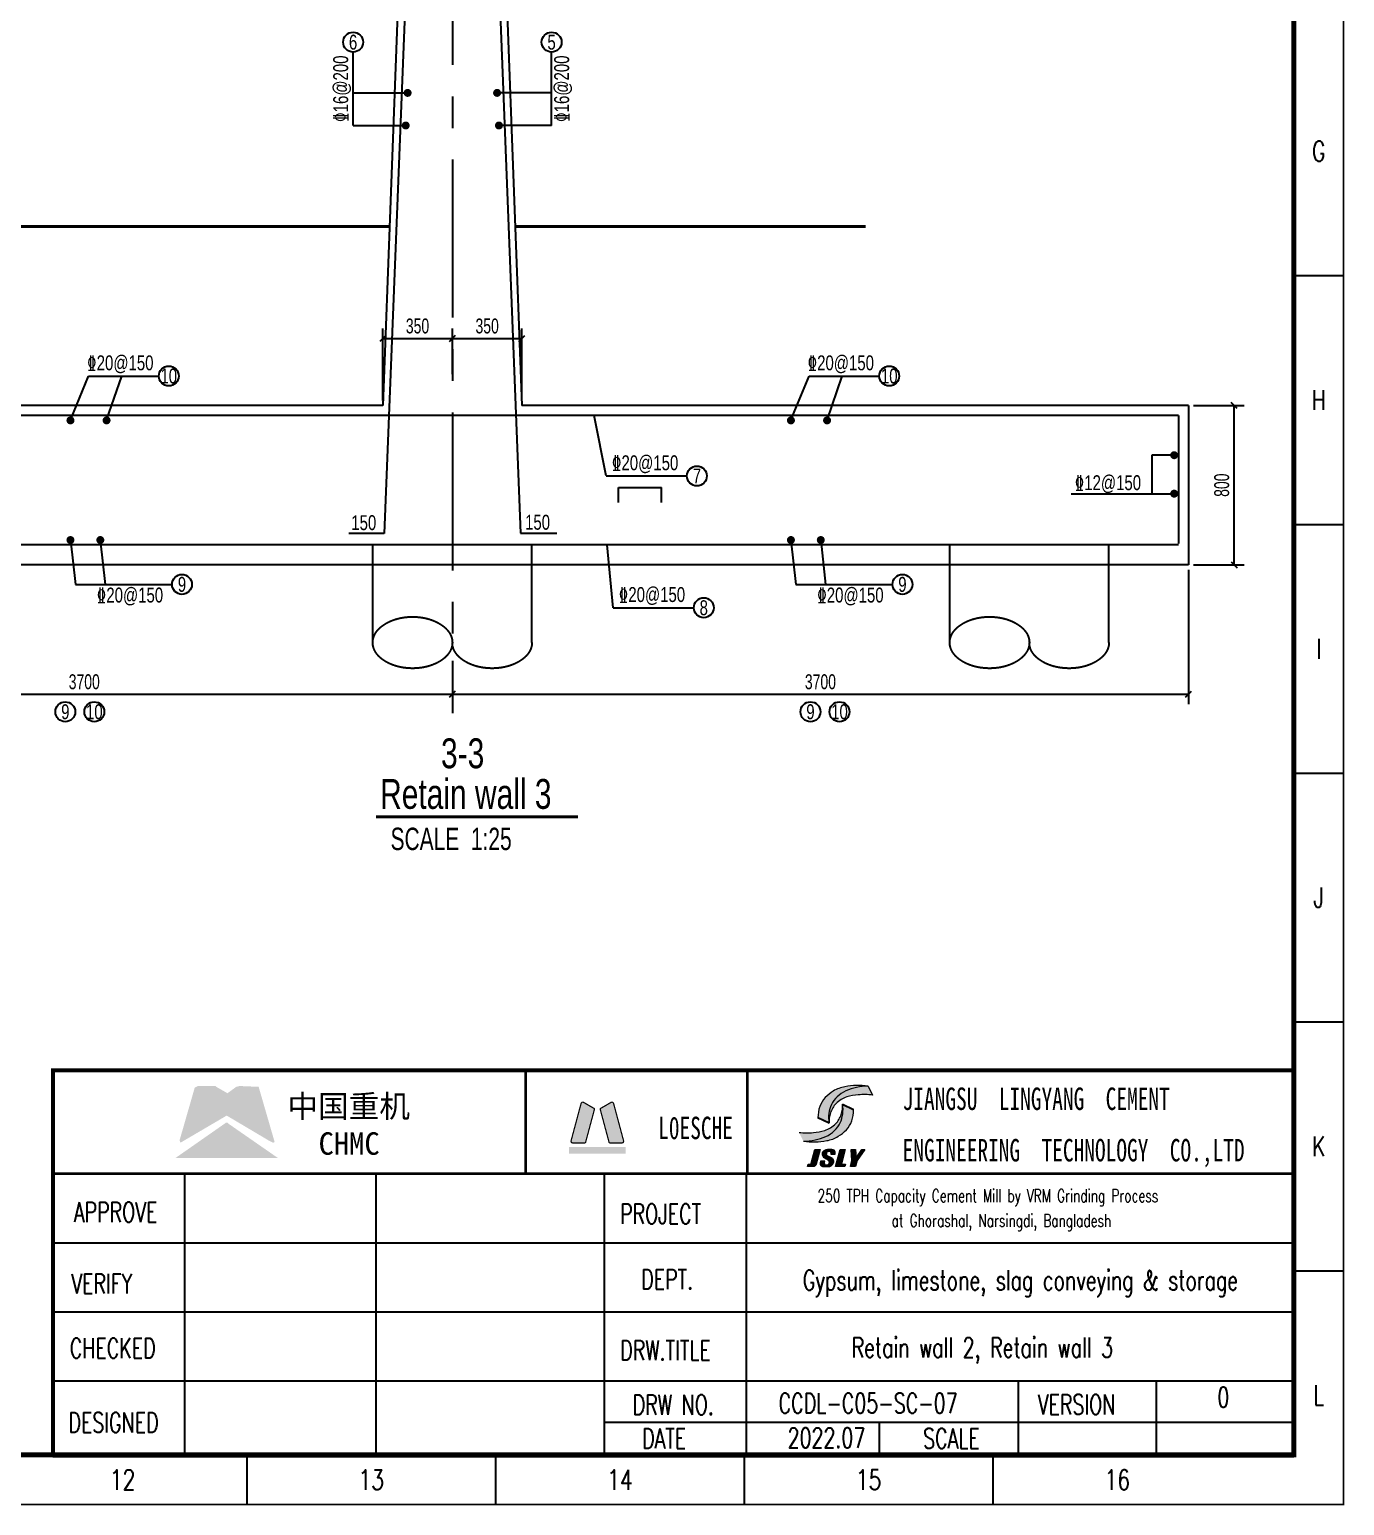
# Model space of a CAD drawing. Header units: millimetres. Extents: x -15901 to 146244, y -607033 to -56344.
# Drawn here: x 44976 to 71413, y -404037 to -374373 of the extents above; entities that cross this region are included whole.
import ezdxf
from ezdxf.enums import TextEntityAlignment as Align

# ---------------------------------------------------------------- set-up
doc = ezdxf.new("R2010")
doc.units = ezdxf.units.MM
doc.header["$LTSCALE"] = 2000
doc.linetypes.add('CENTER', pattern=[50.800000000000004, 31.75, -6.35, 6.35, -6.35])
doc.linetypes.add('HIDDEN', pattern=[9.524999999999999, 6.35, -3.175])
for name, color, linetype, lineweight in [('22', 4, 'Continuous', 35), ('Rahm7', 7, 'Continuous', 50), ('图层3', 1, 'Continuous', 0)]:
    doc.layers.add(name, color=color, linetype=linetype, lineweight=lineweight)
for name, color, linetype in [('4', 2, 'Continuous'), ('6', 1, 'Continuous'), ('DIM', 2, 'Continuous'), ('P_OUTER_FRAME', 131, 'Continuous'), ('S_01', 3, 'Continuous'), ('S_01_OUTL', 3, 'Continuous'), ('S_02_AXIS', 171, 'CENTER'), ('S_03_HIDD', 4, 'HIDDEN'), ('S_04', 2, 'Continuous'), ('S_05_DIMS', 7, 'Continuous'), ('S_06_RBAR', 1, 'Continuous'), ('TEXT', 3, 'Continuous'), ('TK', 1, 'Continuous')]:
    doc.layers.add(name, color=color, linetype=linetype)
doc.styles.add('FS', font='kstxt.shx', dxfattribs={"width": 0.8, "height": 250, "bigfont": 'kshz.shx'})
doc.styles.add('HZFS', font='simplex', dxfattribs={"width": 0.7, "bigfont": 'hzfs'})
doc.styles.add('HZTXT', font='romans.shx', dxfattribs={"width": 0.7, "bigfont": 'hztxt.shx'})
doc.styles.add('KS', font='kstxt.shx', dxfattribs={"width": 0.7, "height": 300, "bigfont": 'kshz.shx'})
doc.styles.get("Standard").update_dxf_attribs({"font": 'SimSun.ttf'})
doc.styles.add('TK-HZ', font='txt.shx', dxfattribs={"width": 0.8, "bigfont": 'hztxt.shx'})
doc.dimstyles.new('KSDIM0.25', dxfattribs={"dimtxt": 300, "dimasz": 120, "dimexe": 200, "dimexo": 100, "dimgap": 100, "dimtad": 1, "dimdec": 0, "dimlfac": 0.25, "dimzin": 14, "dimdsep": 46, "dimtxsty": 'KS', "dimblk": 'ARCHTICK', "dimblk1": 'OBLIQUE', "dimblk2": 'OBLIQUE', "dimsah": 1, "dimcen": -900, "dimclrd": 7, "dimclre": 7, "dimclrt": 2, "dimazin": 3, "dimtfac": 1, "dimtdec": 0, "dimtix": 1, "dimtmove": 2, "dimatfit": 2, "dimfxl": 1, "dimtolj": 1, "dimtzin": 14, "dimlwd": -3, "dimarcsym": 0})

# ---------------------------------------------------------------- blocks, each defined once
blk = doc.blocks.new('_OBLIQUE')
at = {"color": 1}
blk.add_line((-0.5, -0.5), (0.5, 0.5), dxfattribs=at)
blk = doc.blocks.new('*D290')
at = {"layer": 'Defpoints', "color": 0}
for p in [(36411.17494654593, -358330.9896408846), (49876.93121204102, -358330.9896408846), (44096.71853987309, -378330.9896408846)]:
    blk.add_point(p, dxfattribs=at)
at = {"layer": 'S_05_DIMS', "color": 7, "lineweight": -2}
for p, q in [((49776.93121204102, -358330.9896408846), (36211.17494654593, -358330.9896408846)), ((43996.71853987309, -378330.9896408846), (36211.17494654593, -378330.9896408846))]:
    blk.add_line(p, q, dxfattribs=at)
at = {"layer": 'S_05_DIMS', "color": 7, "lineweight": -3}
blk.add_line((36411.17494654593, -378330.9896408846), (36411.17494654593, -358330.9896408846), dxfattribs=at)
at = {"layer": 'S_05_DIMS', "color": 7, "linetype": 'ByBlock', "lineweight": -3, "xscale": 120, "yscale": 120, "zscale": 120}
for p, rotation in [((36411.17494654593, -358330.9896408846), 90), ((36411.17494654593, -378330.9896408846), 270)]:
    blk.add_blockref('_OBLIQUE', p, dxfattribs=dict(at, rotation=rotation))
at = {"layer": 'S_05_DIMS', "color": 2, "insert": (36161.17494654593, -368330.9896408846), "char_height": 300, "attachment_point": 5, "rotation": 90, "style": 'KS'}
blk.add_mtext('\\A1;5000', dxfattribs=at)
blk = doc.blocks.new('_ArchTick')
at = {"color": 0, "linetype": 'ByBlock', "const_width": 0.15}
blk.add_lwpolyline([(-0.5, -0.5), (0.5, 0.5)], dxfattribs=at)
blk = doc.blocks.new('*D292')
at = {"layer": 'Defpoints', "color": 0}
for p in [(38676.93121204102, -385130.9896408846), (53476.93121204102, -386958.2781280512), (53476.93121204102, -387733.7067188739)]:
    blk.add_point(p, dxfattribs=at)
at = {"layer": 'S_05_DIMS', "color": 7, "lineweight": -2}
for p, q in [((38676.93121204102, -385230.9896408846), (38676.93121204102, -387933.7067188739)), ((53476.93121204102, -387058.2781280512), (53476.93121204102, -387933.7067188739))]:
    blk.add_line(p, q, dxfattribs=at)
at = {"layer": 'S_05_DIMS', "color": 7, "lineweight": -3}
blk.add_line((38676.93121204102, -387733.7067188739), (53476.93121204102, -387733.7067188739), dxfattribs=at)
at = {"layer": 'S_05_DIMS', "color": 7, "linetype": 'ByBlock', "lineweight": -3, "xscale": 120, "yscale": 120, "zscale": 120, "rotation": 180}
blk.add_blockref('_OBLIQUE', (38676.93121204102, -387733.7067188739), dxfattribs=at)
at = {"layer": 'S_05_DIMS', "color": 7, "linetype": 'ByBlock', "lineweight": -3, "xscale": 120, "yscale": 120, "zscale": 120}
blk.add_blockref('_OBLIQUE', (53476.93121204102, -387733.7067188739), dxfattribs=at)
at = {"layer": 'S_05_DIMS', "color": 2, "insert": (46076.93121204102, -387483.7067188739), "char_height": 300, "attachment_point": 5, "style": 'KS'}
blk.add_mtext('\\A1;3700', dxfattribs=at)
blk = doc.blocks.new('*D293')
at = {"layer": 'Defpoints', "color": 0}
for p in [(68276.931212041, -385130.9896408846), (53476.93121204102, -386958.2781280512), (68276.931212041, -387733.7067188739)]:
    blk.add_point(p, dxfattribs=at)
at = {"layer": 'S_05_DIMS', "color": 7, "lineweight": -2}
for p, q in [((68276.931212041, -385230.9896408846), (68276.931212041, -387933.7067188739)), ((53476.93121204102, -387058.2781280512), (53476.93121204102, -387933.7067188739))]:
    blk.add_line(p, q, dxfattribs=at)
at = {"layer": 'S_05_DIMS', "color": 7, "lineweight": -3}
blk.add_line((53476.93121204102, -387733.7067188739), (68276.931212041, -387733.7067188739), dxfattribs=at)
at = {"layer": 'S_05_DIMS', "color": 7, "linetype": 'ByBlock', "lineweight": -3, "xscale": 120, "yscale": 120, "zscale": 120, "rotation": 180}
blk.add_blockref('_OBLIQUE', (53476.93121204102, -387733.7067188739), dxfattribs=at)
at = {"layer": 'S_05_DIMS', "color": 7, "linetype": 'ByBlock', "lineweight": -3, "xscale": 120, "yscale": 120, "zscale": 120}
blk.add_blockref('_OBLIQUE', (68276.931212041, -387733.7067188739), dxfattribs=at)
at = {"layer": 'S_05_DIMS', "color": 2, "insert": (60876.93121204101, -387483.7067188739), "char_height": 300, "attachment_point": 5, "style": 'KS'}
blk.add_mtext('\\A1;3700', dxfattribs=at)
blk = doc.blocks.new('*D294')
at = {"layer": 'Defpoints', "color": 0}
for p in [(53476.93121204102, -380583.1089645725), (53476.93121204102, -381400.1325299177), (52076.93121204102, -381930.9896408846)]:
    blk.add_point(p, dxfattribs=at)
at = {"layer": 'S_05_DIMS', "color": 7, "lineweight": -2}
for p, q in [((52076.93121204102, -381830.9896408846), (52076.93121204102, -380383.1089645725)), ((53476.93121204102, -381300.1325299177), (53476.93121204102, -380383.1089645725))]:
    blk.add_line(p, q, dxfattribs=at)
at = {"layer": 'S_05_DIMS', "color": 7, "lineweight": -3}
blk.add_line((52076.93121204102, -380583.1089645725), (53476.93121204102, -380583.1089645725), dxfattribs=at)
at = {"layer": 'S_05_DIMS', "color": 7, "linetype": 'ByBlock', "lineweight": -3, "xscale": 120, "yscale": 120, "zscale": 120, "rotation": 180}
blk.add_blockref('_OBLIQUE', (52076.93121204102, -380583.1089645725), dxfattribs=at)
at = {"layer": 'S_05_DIMS', "color": 7, "linetype": 'ByBlock', "lineweight": -3, "xscale": 120, "yscale": 120, "zscale": 120}
blk.add_blockref('_OBLIQUE', (53476.93121204102, -380583.1089645725), dxfattribs=at)
at = {"layer": 'S_05_DIMS', "color": 2, "insert": (52776.93121204102, -380333.1089645725), "char_height": 300, "attachment_point": 5, "style": 'KS'}
blk.add_mtext('\\A1;350', dxfattribs=at)
blk = doc.blocks.new('*D295')
at = {"layer": 'Defpoints', "color": 0}
for p in [(68276.931212041, -381930.9896408846), (69195.56199273997, -381930.9896408846), (68276.931212041, -385130.9896408846)]:
    blk.add_point(p, dxfattribs=at)
at = {"layer": 'S_05_DIMS', "color": 7, "lineweight": -2}
for p, q in [((68376.931212041, -381930.9896408846), (69395.56199273997, -381930.9896408846)), ((68376.931212041, -385130.9896408846), (69395.56199273997, -385130.9896408846))]:
    blk.add_line(p, q, dxfattribs=at)
at = {"layer": 'S_05_DIMS', "color": 7, "lineweight": -3}
blk.add_line((69195.56199273997, -385130.9896408846), (69195.56199273997, -381930.9896408846), dxfattribs=at)
at = {"layer": 'S_05_DIMS', "color": 7, "linetype": 'ByBlock', "lineweight": -3, "xscale": 120, "yscale": 120, "zscale": 120}
for p, rotation in [((69195.56199273997, -381930.9896408846), 90), ((69195.56199273997, -385130.9896408846), 270)]:
    blk.add_blockref('_OBLIQUE', p, dxfattribs=dict(at, rotation=rotation))
at = {"layer": 'S_05_DIMS', "color": 2, "insert": (68945.56199273997, -383530.9896408846), "char_height": 300, "attachment_point": 5, "rotation": 90, "style": 'KS'}
blk.add_mtext('\\A1;800', dxfattribs=at)
blk = doc.blocks.new('Dot')
at = {"layer": '6', "const_width": 0.4}
blk.add_lwpolyline([(-0.1999999999999886, 0, 1), (0.1999999999999886, 0, 1)], format="xyb", close=True, dxfattribs=at)
blk = doc.blocks.new('*D297')
at = {"layer": 'Defpoints', "color": 0}
for p in [(37507.08180465557, -371530.9896408846), (51499.66339114735, -371530.9896408846), (38922.39309318185, -378330.9896408846)]:
    blk.add_point(p, dxfattribs=at)
at = {"layer": 'S_05_DIMS', "color": 7, "lineweight": -2}
for p, q in [((51399.66339114735, -371530.9896408846), (37307.08180465557, -371530.9896408846)), ((38822.39309318185, -378330.9896408846), (37307.08180465557, -378330.9896408846))]:
    blk.add_line(p, q, dxfattribs=at)
at = {"layer": 'S_05_DIMS', "color": 7, "lineweight": -3}
blk.add_line((37507.08180465557, -378330.9896408846), (37507.08180465557, -371530.9896408846), dxfattribs=at)
at = {"layer": 'S_05_DIMS', "color": 7, "linetype": 'ByBlock', "lineweight": -3, "xscale": 120, "yscale": 120, "zscale": 120}
for p, rotation in [((37507.08180465557, -371530.9896408846), 90), ((37507.08180465557, -378330.9896408846), 270)]:
    blk.add_blockref('_OBLIQUE', p, dxfattribs=dict(at, rotation=rotation))
at = {"layer": 'S_05_DIMS', "color": 2, "insert": (37257.08180465557, -374930.9896408846), "char_height": 300, "attachment_point": 5, "rotation": 90, "style": 'KS'}
blk.add_mtext('\\A1;1700', dxfattribs=at)
blk = doc.blocks.new('*D301')
at = {"layer": 'Defpoints', "color": 0}
for p in [(54876.93121204102, -380583.1089645725), (53476.93121204102, -381400.1325299177), (54876.93121204102, -381930.9896408846)]:
    blk.add_point(p, dxfattribs=at)
at = {"layer": 'S_05_DIMS', "color": 7, "lineweight": -2}
for p, q in [((53476.93121204102, -381300.1325299177), (53476.93121204102, -380383.1089645725)), ((54876.93121204102, -381830.9896408846), (54876.93121204102, -380383.1089645725))]:
    blk.add_line(p, q, dxfattribs=at)
at = {"layer": 'S_05_DIMS', "color": 7, "lineweight": -3}
blk.add_line((53476.93121204102, -380583.1089645725), (54876.93121204102, -380583.1089645725), dxfattribs=at)
at = {"layer": 'S_05_DIMS', "color": 7, "linetype": 'ByBlock', "lineweight": -3, "xscale": 120, "yscale": 120, "zscale": 120, "rotation": 180}
blk.add_blockref('_OBLIQUE', (53476.93121204102, -380583.1089645725), dxfattribs=at)
at = {"layer": 'S_05_DIMS', "color": 7, "linetype": 'ByBlock', "lineweight": -3, "xscale": 120, "yscale": 120, "zscale": 120}
blk.add_blockref('_OBLIQUE', (54876.93121204102, -380583.1089645725), dxfattribs=at)
at = {"layer": 'S_05_DIMS', "color": 2, "insert": (54176.93121204102, -380333.1089645725), "char_height": 300, "attachment_point": 5, "style": 'KS'}
blk.add_mtext('\\A1;350', dxfattribs=at)
blk = doc.blocks.new('A1-1')
at = {"layer": 'TK', "color": 7}
for p, q in [((83100, 24700), (84100, 24700)), ((83100, 19700), (84100, 19700)), ((83100, 14700), (84100, 14700)), ((83100, 9700), (84100, 9700)), ((83100, 4700), (84100, 4700)), ((62050, 999.9999999999997), (62050, -3.410605131648481e-13)), ((67050, 999.9999999999997), (67050, -3.410605131648481e-13)), ((72050, 999.9999999999997), (72050, -3.410605131648481e-13)), ((77050, 999.9999999999997), (77050, -3.410605131648481e-13))]:
    blk.add_line(p, q, dxfattribs=at)
for points, const_width in [([(0, 0), (84100, 0), (84100, 59400), (3.637978807091713e-12, 59400)], 35), ([(2500, 999.9999999999997), (83100, 999.9999999999997), (83100, 58400), (2500.000000000004, 58400)], 100)]:
    blk.add_lwpolyline(points, close=True, dxfattribs=dict(at, const_width=const_width))
at = {"layer": 'TK', "color": 7, "style": 'TK-HZ', "width": 0.75}
for s, p in [('G', (83600, 27200)), ('H', (83600, 22200)), ('I', (83600, 17200)), ('J', (83600, 12200)), ('K', (83600, 7200)), ('L', (83600, 2199.999999999999)), ('12', (59550, 499.9999999999997)), ('13', (64550, 499.9999999999997)), ('14', (69550, 499.9999999999997)), ('15', (74550, 499.9999999999997)), ('16', (79550, 499.9999999999997))]:
    blk.add_text(s, height=400, dxfattribs=at).set_placement(p, align=Align.MIDDLE_CENTER)

msp = doc.modelspace()

# ---------------------------------------------------------------- hatches: boundary and pattern name
at = {"linetype": 'Continuous'}
for color, points in [(152, [(49582.88253140135, -395622.8039734422), (49197.49152981176, -395606.7460150405), (49133.2596962048, -395622.8039734422), (48956.62215379684, -395751.2676406487), (48731.81073620974, -395622.8039734422), (48715.75277780055, -395606.7460150405), (48362.47769300325, -395606.7460150405), (48298.24585939629, -395638.861931844), (47993.14464979677, -396698.6871862396), (48009.20260820596, -396746.8610614448), (48940.56419541, -396200.8904758453), (49807.69394901081, -396714.7451446413), (49871.92578259541, -396746.8610614448), (49904.04169941007, -396730.8031030431)]), (167, [(48972.6801122023, -396361.4700598478), (48956.62215379684, -396345.412101446), (48924.50623700453, -396345.412101446), (47912.8548578067, -397051.962271048), (49968.2735330133, -397051.962271048)])]:
    msp.add_hatch(color=color, dxfattribs=at).paths.add_polyline_path(points)
at = {"layer": '图层3'}
h = msp.add_hatch(color=7, dxfattribs=at)
edge = h.paths.add_edge_path()
edge.add_line((60536.17132591887, -396717.5175157248), (60448.35436592682, -396537.4660652876))
edge.add_arc((60610.77141765936, -395207.2958712935), 1340.049269097654, 263.0385042875429, 275.3276682807746)
edge.add_arc((60642.24134881108, -395410.8822742759), 1134.48844079418, 274.699860560968, 286.4928497704936)
edge.add_arc((60817.91105248837, -396013.9562096506), 506.3635752953236, 286.8060868385693, 315.8070490430534)
edge.add_arc((60836.44372282608, -396031.3911069616), 480.9224354129935, 315.7572570356232, 342.2978830709034)
edge.add_arc((60762.38409888058, -396001.9631750493), 560.4505931885532, 341.7340311697585, 363.1418296780906)
edge.add_arc((60694.77984432189, -396080.5446569084), 636.6644532519944, -7.97453059175831, 9.88514589041381, ccw=False)
edge.add_arc((60636.27106223314, -396067.9455711677), 696.3690036495203, 336.3877895710336, 351.66672240315603, ccw=False)
edge.add_arc((60759.69031068368, -396094.0556521698), 573.3922740670555, 314.5403632720627, 333.8378007685269, ccw=False)
edge.add_arc((60743.013077621, -396071.2934782638), 601.3275991421784, 293.68392497428727, 314.15171916344184, ccw=False)
edge.add_arc((60538.70073600544, -395560.1659614503), 1151.619967609617, 281.52699482263955, 292.7778449744144, ccw=False)
edge.add_arc((60495.84521010576, -395444.4709559887), 1273.6851019351, 271.81434362317646, 282.3759630335714, ccw=False)
edge = h.paths.add_edge_path()
edge.add_arc((61876.18845004647, -396881.0954135268), 1273.6851019351, 91.81434362317525, 102.3759630335701)
edge.add_arc((61833.33292388974, -396765.4004080578), 1151.619967609617, 101.5269948226382, 112.7778449744131)
edge.add_arc((61629.02058255358, -396254.2728912442), 601.3275991421784, 113.6839249742908, 134.1517191634453)
edge.add_arc((61612.3433494909, -396231.5107173159), 573.3922740670555, 134.5403632720698, 153.8378007685341)
edge.add_arc((61735.76259817614, -396257.6207983404), 696.3690036495203, 156.3877895710326, 171.6667224031551)
edge.add_arc((61677.25381608738, -396245.0217125996), 636.6644532519944, 172.0254694082467, 189.8851458904187)
edge.add_arc((61609.64956127165, -396323.6031944587), 560.4505931885532, 161.7340311697592, 183.1418296780914, ccw=False)
edge.add_arc((61535.58993732615, -396294.1752625465), 480.9224354129935, 135.7572570356228, 162.2978830709029, ccw=False)
edge.add_arc((61554.12260768621, -396311.61015985), 506.3635752953236, 106.8060868385715, 135.8070490430554, ccw=False)
edge.add_arc((61729.79231134115, -396914.6840952396), 1134.48844079418, 94.69986056096542, 106.4928497704912, ccw=False)
edge.add_arc((61761.26224251522, -397118.2704982146), 1340.049269097654, 83.03850428754339, 95.32766828077553, ccw=False)
edge.add_line((61923.67929401307, -395788.100304222), (61835.86233402102, -395608.0488537849))
h = msp.add_hatch(color=256, dxfattribs=at)
edge = h.paths.add_edge_path()
edge.add_arc((61876.18845004647, -396881.0954135268), 1273.6851019351, 91.81434362317525, 102.3759630335701)
edge.add_arc((61833.33292388974, -396765.4004080578), 1151.619967609617, 101.5269948226382, 112.7778449744131)
edge.add_arc((61629.02058255358, -396254.2728912442), 601.3275991421784, 113.6839249742908, 134.1517191634453)
edge.add_arc((61612.3433494909, -396231.5107173159), 573.3922740670555, 134.5403632720698, 153.8378007685341)
edge.add_arc((61735.76259817614, -396257.6207983404), 696.3690036495203, 156.3877895710326, 171.6667224031551)
edge.add_arc((61677.25381608738, -396245.0217125996), 636.6644532519944, 172.0254694082467, 189.8851458904187)
edge.add_line((61050.04136852978, -396354.3202561273), (60827.57173652819, -396245.8145666407))
edge.add_arc((61409.81928964017, -396224.904271236), 582.6229087851967, 159.0041339266812, 182.0567832290424, ccw=False)
edge.add_arc((61409.48471380083, -396224.7016618907), 582.2379555405406, 138.5933245921803, 159.0109513617211, ccw=False)
edge.add_arc((61503.78079187928, -396329.1473379492), 722.2201129398403, 120.68153327113191, 137.3262396746731, ccw=False)
edge.add_arc((61501.31639707519, -396331.816115117), 723.2661877119994, 100.49023848739989, 120.40575761885651, ccw=False)
edge.add_arc((61588.64200848027, -396646.4913548588), 1048.970370782993, 89.3571673809808, 102.05115767322548, ccw=False)
edge.add_arc((61629.47056858672, -397598.3106098383), 2000.93463624019, 84.07954305337341, 90.83214336630732, ccw=False)
edge = h.paths.add_edge_path()
edge.add_arc((60495.84521010576, -395444.4709559887), 1273.6851019351, 271.8143436231752, 282.3759630335701)
edge.add_arc((60538.70073600544, -395560.1659614503), 1151.619967609617, 281.5269948226382, 292.7778449744131)
edge.add_arc((60743.013077621, -396071.2934782638), 601.3275991421784, 293.6839249742908, 314.1517191634454)
edge.add_arc((60759.69031068368, -396094.0556521698), 573.3922740670555, 314.5403632720698, 333.8378007685341)
edge.add_arc((60636.27106223314, -396067.9455711677), 696.3690036495203, 336.3877895710326, 351.6667224031551)
edge.add_arc((60694.77984432189, -396080.5446569084), 636.6644532519944, 352.0254694082414, 369.8851458904135)
edge.add_line((61321.99229190184, -395971.2461133807), (61544.46192390344, -396079.7518028673))
edge.add_arc((60962.21437050833, -396100.6620982721), 582.6229087851967, -20.995866073318894, 2.0567832290424235, ccw=False)
edge.add_arc((60962.54894663079, -396100.8647076248), 582.2379555405406, 318.5933245921801, 339.0109513617211, ccw=False)
edge.add_arc((60868.25286854862, -395996.4190315439), 722.2201129398403, 300.6815332711319, 317.3262396746731, ccw=False)
edge.add_arc((60870.71726307704, -395993.7502543911), 723.2661877119994, 280.49023848739995, 300.40575761885646, ccw=False)
edge.add_arc((60783.39165166824, -395679.0750146493), 1048.970370782993, 269.3571673809808, 282.0511576732255, ccw=False)
edge.add_arc((60742.56309181883, -394727.2557596698), 2000.93463624019, 264.0795430533734, 270.83214336630726, ccw=False)
h = msp.add_hatch(color=7, dxfattribs=at)
edge = h.paths.add_edge_path()
edge.add_line((60764.50732738583, -396885.3580535486), (60869.88767934649, -396885.3580535486))
edge.add_line((60869.88767934649, -396885.3580535486), (60791.45273419155, -397178.0812535345))
edge.add_arc((60728.93583624403, -397159.8796328907), 65.11268327326081, 272.7567041788929, 343.7672282079169, ccw=False)
edge.add_line((60732.06743096991, -397224.9169655352), (60614.9781510873, -397224.9169655352))
edge.add_line((60614.9781510873, -397224.9169655352), (60627.52774201392, -397178.0812535345))
edge.add_line((60627.52774201392, -397178.0812535345), (60662.65452608524, -397178.0812535345))
edge.add_arc((60662.7023908241, -397147.608628597), 30.47266252908942, 269.9100029855022, 346.6139291427364)
edge.add_line((60692.3471778339, -397154.6633975341), (60764.50732738583, -396885.3580535486))
for points in [[(61028.79459268285, -397016.9143306448, -0.2511419047747809), (61002.14649273141, -396978.2432171463, -0.1802809962167327), (61013.67445510684, -396931.7238799839, -0.2298123503016457), (61055.13198915555, -396918.1416630953, -0.2987778944278994), (61085.21261638461, -396939.8620033174, -0.116758123057285), (61085.85631509183, -396973.1750135481), (61173.67327515467, -396973.1750135481, 0.04620596313493729), (61174.18708051054, -396932.251363559, 0.2301799694547576), (61153.33011534123, -396898.4338795751, 0.1312195344902326), (61105.28867362875, -396885.3580535486, -0.001048063966065612), (61019.17651118396, -396885.3580535486, 0.1258214947489407), (60959.82389088778, -396899.2960899531, 0.2079585992461598), (60914.25148639514, -396952.0639694317, 0.2107748320127601), (60922.29802442773, -397016.8863136231, 0.08971967573728613), (60958.31246624572, -397049.4173821271, -0.007080645826115105), (61015.12110872997, -397084.9975150584, -0.1329103926389763), (61047.0795625305, -397119.5366135447, -0.1404228134509106), (61048.14083457051, -397164.0322814121, -0.2313359390472612), (61021.94312514795, -397194.7600833981, -0.2244918972116747), (60974.84931489138, -397192.2174396872, -0.2289576742847855), (60957.10790634213, -397160.0904207139, -0.0757783396490532), (60963.4539121954, -397119.5366135447), (60875.63695187552, -397119.5366135447, 0.08626631908312288), (60871.93355203478, -397174.3744367569, 0.1838695552826203), (60894.67297249346, -397212.6622868016, 0.1330776402007719), (60937.93788477464, -397224.9169655352), (61031.8675294487, -397224.9169655352, 0.1106757647257987), (61093.09744710906, -397210.4803965896, 0.1927076588145409), (61140.46778852923, -397147.3526381387, 0.08047215024668804), (61143.5222109264, -397119.5366135447, 0.1469083402027077), (61130.03192583157, -397077.5234078749, 0.1072934168399144), (61086.91804131551, -397046.1739438756, -0.0273955268856487)], [(61272.14089790045, -396885.3580535486), (61377.52124985738, -396885.3580535486), (61299.08630470245, -397178.0812535345), (61381.04880079313, -397178.0812535345), (61368.49920958711, -397224.9169655352), (61181.1563615395, -397224.9169655352)], [(61492.44978983758, -396885.3580535486), (61580.26674987806, -396885.3580535486), (61594.6663733056, -397049.9465037494), (61709.91244697629, -396885.3580535486), (61768.45708691387, -396885.3580535486), (61616.78151345684, -397101.9732215389), (61583.83883649542, -397224.9169655352), (61478.45848453848, -397224.9169655352), (61511.40116124286, -397101.9732215389)]]:
    msp.add_hatch(color=7, dxfattribs=at).paths.add_polyline_path(points)

# ---------------------------------------------------------------- linework, layer by layer
at = {"color": 7}
for p, q in [((70395.0122846259, -395291.7241655498), (70395.01228464826, -403053.3241655513)), ((45447.01228530018, -397370.7241655349), (70395.0122842273, -397370.7241655349)), ((45447.0122846259, -397370.7241655498), (70395.0122846259, -397370.7241655498)), ((48095.88249925955, -403053.3241654991), (48095.88249925955, -397370.7241655498)), ((51946.3547134964, -403053.3241654991), (51946.3547134964, -397370.7241655498)), ((56535.01228463708, -403053.3241655513), (56535.01228463708, -397370.7241655498)), ((59388.43352260871, -403053.3241655513), (59388.43352260871, -397370.7241655498)), ((45447.0122846259, -398756.7241655498), (70395.0122846259, -398756.7241655498)), ((45447.0122846259, -400142.7241655498), (70395.0122846259, -400142.7241655498)), ((45447.0122846259, -401528.7241655498), (70395.0122846259, -401528.7241655498)), ((64859.62108403502, -403053.3241655513), (64859.62108403502, -401528.7241655498)), ((67631.6210840313, -403019.4870663642), (67631.6210840313, -401528.7241655498)), ((56543.62108402012, -402360.3241655513), (70395.0122846259, -402360.3241655513)), ((62067.50848462863, -403019.4870663642), (62067.50848462863, -402360.3241655513)), ((45447.0122846259, -403053.3241655513), (70395.01228464826, -403053.3241655513))]:
    msp.add_line(p, q, dxfattribs=at)
at = {"color": 7, "lineweight": -2}
msp.add_line((45447.01228527783, -397370.7241655349), (70395.0122842273, -397370.7241655349), dxfattribs=at)
at = {"const_width": 60}
for points in [[(52214.21934763424, -378330.9896408846), (33894.80407449575, -378330.9896408846)], [(54739.6430764478, -378330.9896408846), (61788.32788962102, -378330.9896408846)]]:
    msp.add_lwpolyline(points, dxfattribs=at)
at = {"color": 7}
for points, const_width in [([(45447.01228530018, -397370.7241655349), (45447.01228530018, -395291.7241656243), (70395.0122842273, -395291.7241656243), (70395.0122842273, -397370.7241655349)], 83.15999999642372), ([(45447.0122846259, -403053.3241655513), (45447.0122846259, -395291.7241655498)], 83.16), ([(45447.0122846259, -395291.7241655498), (70395.0122846259, -395291.7241655498)], 83.16)]:
    msp.add_lwpolyline(points, dxfattribs=dict(at, const_width=const_width))
msp.add_lwpolyline([(45447.01228530018, -395291.7241656243), (70395.01228432043, -395291.7241656243)], dxfattribs=at)
at = {"layer": '22'}
for p, q in [((54953.17048481165, -397370.7241655349), (54953.17048481165, -395291.7241656243)), ((59412.62548463105, -397370.7241655349), (59412.62548463105, -395291.7241656243))]:
    msp.add_line(p, q, dxfattribs=at)
msp.add_lwpolyline([(45447.01228530018, -395291.7241656243), (70395.0122842273, -395291.7241656243), (70395.0122842273, -397370.7241655349), (45447.01228530018, -397370.7241655349)], close=True, dxfattribs=at)
at = {"layer": 'Rahm7', "color": 4, "const_width": 24.69851999893785}
for points in [[(56323.54747221677, -396055.6136484428), (56116.80847415386, -395936.2528322621, 0.4931454260312867), (56064.91292320995, -395957.7486732959), (55864.339289297, -396706.299665673, 0.4931454260313169), (55898.53423425986, -396750.8633855566), (56137.2558666101, -396750.8633855566, 0.3394542588633641), (56156.34141729085, -396736.2185274496), (56332.7536148919, -396077.8392429411, 0.3394542588633431)], [(56460.04633730708, -396055.6136484428), (56666.78533537372, -395936.2528322621, -0.4931454260312867), (56718.6808863139, -395957.7486732959), (56919.25452022685, -396706.299665673, -0.4931454260313169), (56885.05957526772, -396750.8633855566), (56646.33794291376, -396750.8633855566, -0.3394542588633641), (56627.252392233, -396736.2185274496), (56450.84019463568, -396077.8392429411, -0.3394542588633431)]]:
    msp.add_lwpolyline(points, format="xyb", close=True, dxfattribs=at)
at = {"layer": 'Rahm7', "color": 4}
for points in [[(56331.28220799251, -396065.0116914868), (56081.22465996502, -395926.6953979342), (56147.81822857319, -396752.1904220789), (55862.72273458971, -396740.4712443709)], [(56452.31160153134, -396065.0116914868), (56702.36914955883, -395926.6953979342), (56635.77558092831, -396752.1904220789), (56920.87107491179, -396740.4712443709)], [(55819.61452478601, -396829.0753655492), (55819.61452478601, -396964.9172255456), (56963.97928474157, -396829.0753655492), (56963.97928474157, -396964.9172255456)]]:
    msp.add_solid(points, dxfattribs=at)
at = {"layer": 'S_01', "const_width": 60}
msp.add_lwpolyline([(56005.81133035074, -390195.5738224563), (51940.18663773609, -390195.5738224562)], dxfattribs=at)
at = {"layer": 'S_01_OUTL'}
for p, q in [((52976.93121204102, -358330.9896408846), (52076.93121204102, -381930.9896408846)), ((53976.93121204102, -358330.9896408846), (54876.93121204102, -381930.9896408846)), ((52076.93121204102, -381930.9896408846), (38676.93121204102, -381930.9896408846)), ((68276.931212041, -381930.9896408846), (54876.93121204102, -381930.9896408846)), ((68276.931212041, -381930.9896408846), (68276.931212041, -385130.9896408846)), ((68276.931212041, -385130.9896408846), (38676.93121204102, -385130.9896408846))]:
    msp.add_line(p, q, dxfattribs=at)
at = {"layer": 'S_02_AXIS', "ltscale": 0.05}
msp.add_line((53476.93121204102, -356668.3279465438), (53476.93121204102, -388114.7606323478), dxfattribs=at)
at = {"layer": 'S_03_HIDD'}
for p, q in [((51876.93121204102, -386694.320252113), (51876.93121204102, -384730.9896408846)), ((55076.93121204102, -384730.9896408846), (51876.93121204102, -384730.9896408846)), ((55076.93121204102, -386694.320252113), (55076.93121204102, -384730.9896408846)), ((63476.931212041, -386694.320252113), (63476.931212041, -384730.9896408846)), ((66676.931212041, -384730.9896408846), (63476.931212041, -384730.9896408846)), ((66676.931212041, -386694.320252113), (66676.931212041, -384730.9896408846))]:
    msp.add_line(p, q, dxfattribs=at)
for centre in [(52676.93121204102, -386694.320252113), (64276.931212041, -386694.320252113)]:
    msp.add_ellipse(centre, major_axis=(-800, 0), ratio=0.6478893838487784, dxfattribs=at)
at = {"layer": 'S_03_HIDD', "extrusion": (0, 0, -1)}
for centre in [(54276.93121204102, -386694.320252113), (65876.931212041, -386694.320252113)]:
    msp.add_ellipse(centre, major_axis=(800, 0), ratio=0.6478893838487784, start_param=0, end_param=3.141592653589793, dxfattribs=at)
at = {"layer": 'S_04'}
for p, q in [((51481.62162987962, -376299.9129847261), (51481.62162987962, -374826.6098204626)), ((55472.24079420241, -376299.9129847261), (55472.24079420241, -374826.6098204626)), ((51481.62162987962, -375644.4167533661), (52581.29896743379, -375644.4167533661)), ((55472.24079420241, -375644.4167533661), (54372.56345664825, -375644.4167533661)), ((51481.62162987962, -376299.9129847261), (52543.56480937851, -376299.9129847261)), ((55472.24079420241, -376299.9129847261), (54410.29761470352, -376299.9129847261)), ((45800.97293162791, -382226.9535932362), (46163.55363062539, -381337.0342357522)), ((46163.55363062539, -381337.0342357522), (47575.84301957657, -381337.0342357522)), ((46527.26532149137, -382226.9535932362), (46832.96352223741, -381337.0342357522)), ((60285.19454028824, -382226.9535932362), (60647.77523928572, -381337.0342357522)), ((60647.77523928572, -381337.0342357522), (62060.0646282369, -381337.0342357522)), ((61011.4869301517, -382226.9535932362), (61317.18513089773, -381337.0342357522)), ((56570.84154540705, -383346.0823297318), (56328.03295491726, -382130.9896408846)), ((67988.46329705784, -382928.7470037795), (67536.67975221336, -382928.7470037795)), ((67536.67975221336, -382928.7470037795), (67536.67975221336, -383701.5425607512)), ((56570.84154540705, -383346.0823297318), (58193.71221504788, -383346.0823297318)), ((65918.68027109414, -383701.5425607512), (67988.46329705784, -383701.5425607512)), ((45799.74827393625, -384633.2869915207), (45897.87397963254, -385524.9450460169)), ((46399.74827393625, -384633.2869915207), (46497.87397963254, -385524.9450460169)), ((56708.5499875028, -385993.8858630545), (56586.56435521517, -384730.9896408846)), ((60283.96988259658, -384633.2869915207), (60382.09558829287, -385524.9450460169)), ((60883.96988259658, -384633.2869915207), (60982.09558829287, -385524.9450460169)), ((45897.87397963254, -385524.9450460169), (47841.19321547492, -385524.9450460169)), ((60382.09558829287, -385524.9450460169), (62325.41482413525, -385524.9450460169)), ((56708.5499875028, -385993.8858630545), (58331.42065714364, -385993.8858630545))]:
    msp.add_line(p, q, dxfattribs=at)
at = {"layer": 'S_04', "color": 2}
for centre in [(51481.62162987962, -374626.6098204626), (55472.24079420241, -374626.6098204626), (47775.84301957657, -381337.0342357522), (62260.0646282369, -381337.0342357522), (58393.71221504788, -383346.0823297318), (48041.19321547492, -385524.9450460169), (62525.41482413525, -385524.9450460169), (58531.42065714364, -385993.8858630545), (45695.75157127793, -388085.0972277853), (46278.96283431426, -388085.0972277853), (60676.57506366374, -388085.0972277853), (61259.78632670006, -388085.0972277853)]:
    msp.add_circle(centre, 200, dxfattribs=at)
at = {"layer": 'S_06_RBAR'}
for p, q in [((53139.4381588003, -358530.9896408846), (52108.81078265479, -384504.6789987616)), ((53834.32582432831, -358530.9896408846), (54847.64793401721, -384496.91813383)), ((68076.931212041, -382130.9896408846), (38876.93121204102, -382130.9896408846)), ((68076.931212041, -382130.9896408846), (68076.931212041, -384700.1113656654)), ((56814.7015944193, -383881.0973933497), (56814.7015944193, -383574.8383479309)), ((56814.7015944193, -383574.8383479309), (57682.96177473057, -383574.8383479309)), ((57682.96177473057, -383881.0973933497), (57682.96177473057, -383574.8383479309)), ((68076.931212041, -384730.9896408846), (38876.93121204102, -384730.9896408846)), ((52108.81078265479, -384504.6789987616), (51393.69840097508, -384504.6789987616)), ((54847.64793401721, -384496.91813383), (55574.83520340764, -384496.91813383))]:
    msp.add_line(p, q, dxfattribs=at)
at = {"layer": '图层3', "lineweight": -2}
for p, q in [((61321.99229183106, -395971.2461133807), (61544.46192364825, -396079.7518028676)), ((61050.04136838822, -396354.3202561273), (60827.57173636614, -396245.8145666405))]:
    msp.add_line(p, q, dxfattribs=at)
at = {"layer": '图层3', "color": 7}
for points in [[(61835.86233397631, -395608.0488537907), (61923.67929401307, -395788.100304222)], [(61272.14089790045, -396885.3580535486), (61377.52124985738, -396885.3580535486), (61299.08630470245, -397178.0812535345), (61381.04880079313, -397178.0812535345), (61368.49920958711, -397224.9169655352), (61181.1563615395, -397224.9169655352), (61272.14089790045, -396885.3580535486)], [(61492.44978983758, -396885.3580535486), (61580.26674987806, -396885.3580535486), (61594.6663733056, -397049.9465037494), (61709.91244697629, -396885.3580535486), (61768.45708691387, -396885.3580535486), (61616.78151345684, -397101.9732215389), (61583.83883649542, -397224.9169655352), (61478.45848453848, -397224.9169655352), (61511.40116124286, -397101.9732215389), (61492.44978983758, -396885.3580535486)]]:
    msp.add_lwpolyline(points, dxfattribs=at)
for points in [[(60764.50732738583, -396885.3580535486), (60869.88767934649, -396885.3580535486), (60791.45273419155, -397178.0812535345, -0.3201531493792165), (60732.06743096991, -397224.9169655352), (60614.9781510873, -397224.9169655352), (60627.52774201392, -397178.0812535345), (60662.65452608524, -397178.0812535345, 0.3477668753080308), (60692.3471778339, -397154.6633975341), (60764.50732738583, -396885.3580535486)], [(61085.85631509183, -396973.1750135481), (61173.67327515467, -396973.1750135481, 0.0462059631375794), (61174.18708051054, -396932.251363559, 0.2301799694577722), (61153.33011534123, -396898.4338795751, 0.1312195344863262), (61105.2886736287, -396885.3580535486, -0.0010480639679087), (61019.17651118396, -396885.3580535486, 0.1258214947472077), (60959.82389088778, -396899.2960899531, 0.2079585992469012), (60914.25148639514, -396952.0639694317, 0.2107748320121328), (60922.29802442773, -397016.8863136231, 0.0897196757371572), (60958.31246624573, -397049.417382127, -0.0073534545367111), (61017.28947592957, -397086.4004117086, -0.1256223479452962), (61047.0795625305, -397119.5366135447, -0.1430227817727291), (61047.92883914767, -397164.8283203079, -0.2266212556883574), (61021.94312514795, -397194.7600833981, -0.2244918972088056), (60974.84931489138, -397192.2174396872, -0.228957674281067), (60957.10790634213, -397160.0904207139, -0.0757783396464312), (60963.4539121954, -397119.5366135447), (60875.63695187552, -397119.5366135447, 0.0862663190859946), (60871.93355203478, -397174.3744367569, 0.1838695552757364), (60894.67297249346, -397212.6622868016, 0.1388917047545442), (60939.90090302809, -397224.9169655352), (61031.8675294487, -397224.9169655352, 0.1106757647257923), (61093.09744710906, -397210.4803965896, 0.1927076588121154), (61140.46778852923, -397147.3526381387, 0.0804721502476905), (61143.5222109264, -397119.5366135447, 0.146908340203339), (61130.03192583157, -397077.5234078749, 0.108689979316381), (61086.28239097877, -397045.8960259467, -0.0271034612296109), (61028.79459268285, -397016.9143306448, -0.2462327308361304), (61002.25698137342, -396979.1556138902, -0.1837402859676498), (61013.67445510684, -396931.7238799839, -0.2298123503036893), (61055.13198915555, -396918.1416630953, -0.2987778944287702), (61085.21261638461, -396939.8620033174, -0.1167581230562819), (61085.85631509183, -396973.1750135481), (61085.85631509183, -396973.1750135481)]]:
    msp.add_lwpolyline(points, format="xyb", dxfattribs=at)
at = {"layer": '图层3'}
for centre, radius, start, end in [((61503.7807917638, -396329.1473379492), 722.2201129399028, 120.6815327365639, 137.3262393628821), ((61501.31639702676, -396331.816115117), 723.2661877118699, 100.4902381358379, 120.4057574579741), ((61629.02058241575, -396254.2728912442), 601.3275991419393, 113.683924924325, 134.1517190036089), ((61588.64200845791, -396646.4913548588), 1048.97037078294, 89.35716699515177, 102.0511576302156), ((61833.33292398287, -396765.4004080578), 1151.619967609566, 101.5269947565255, 112.7778443888808), ((61629.47056851967, -397598.3106098383), 2000.934636240178, 84.07954322972647, 90.83214373065006), ((61876.18845011725, -396881.0954135268), 1273.685101935116, 91.81434408865093, 102.3759628080767), ((61409.48471368162, -396224.7016618832), 582.237955541739, 138.593324775845, 159.0109511662235), ((61735.76259810536, -396257.6207983329), 696.3690036495984, 156.3877896818803, 171.6667225906077), ((61612.34334939776, -396231.5107173159), 573.3922740670555, 134.5403632476067, 153.8378009087274), ((60694.77984425111, -396080.544656901), 636.6644532519944, 352.0254693885911, 9.88514584668999), ((61409.81928973331, -396224.904271236), 582.6229087851967, 159.0041336268532, 182.056783201812), ((61677.25381596817, -396245.0217125996), 636.6644532519944, 172.0254693885911, 189.88514584669), ((60636.27106211765, -396067.9455711602), 696.3690036495984, 336.3877896818803, 351.6667225906077), ((60962.54894653766, -396100.8647076248), 582.237955541739, 318.5933247758441, 339.0109511662236), ((60962.21437048598, -396100.6620982721), 582.6229087851967, 339.0041336268532, 2.056783201812024), ((60743.01307759865, -396071.2934782638), 601.3275991419393, 293.6839249243218, 314.151719003608), ((60759.69031063898, -396094.0556521773), 573.3922740670555, 314.5403632476066, 333.8378009087273), ((60868.25286845549, -395996.4190315439), 722.2201129399028, 300.681532736564, 317.3262393628817), ((60495.84521010576, -395444.4709559812), 1273.685101935116, 271.8143440886483, 282.3759628080741), ((60742.56309170334, -394727.2557596623), 2000.934636240178, 264.0795432297265, 270.8321437306484), ((60538.70073605387, -395560.1659614503), 1151.619967609566, 281.5269947565254, 292.7778443888807), ((60783.3916515751, -395679.0750146493), 1048.97037078294, 269.3571669951486, 282.0511576302156), ((60870.71726319252, -395993.7502543911), 723.2661877118699, 280.4902381358344, 300.4057574579741)]:
    msp.add_arc(centre, radius, start, end, dxfattribs=at)
at = {"layer": '图层3', "color": 7}
for centre, radius, start, end in [((61629.02058241575, -396254.2728912442), 601.3275991419393, 113.683924924325, 134.1517190036089), ((61833.33292398287, -396765.4004080578), 1151.619967609566, 101.5269947565255, 112.7778443888808), ((61876.18845011725, -396881.0954135268), 1273.685101935116, 91.81434408865093, 102.3759628080767), ((61735.76259810536, -396257.6207983329), 696.3690036495984, 156.3877896818803, 171.6667225906077), ((61535.58993727772, -396294.1752625316), 480.9224354128841, 135.7572570088059, 162.2978832905538), ((61612.34334939776, -396231.5107173159), 573.3922740670555, 134.5403632476067, 153.8378009087274), ((61554.12260754465, -396311.61015985), 506.3635752956684, 106.8060867167291, 135.8070492603222), ((60762.38409897371, -396001.9631750344), 560.4505931884723, 341.7340311781527, 3.14182982531829), ((60694.77984425111, -396080.544656901), 636.6644532519944, 352.0254693885911, 9.88514584668999), ((61729.79231122567, -396914.6840952321), 1134.488440794117, 94.69986058237953, 106.4928499203945), ((61761.26224242209, -397118.2704982146), 1340.049269097799, 83.03850438745728, 95.32766843528226), ((61677.25381596817, -396245.0217125996), 636.6644532519944, 172.0254693885911, 189.88514584669), ((61609.6495612493, -396323.6031944587), 560.4505931884723, 161.7340311781527, 183.1418298253183), ((60836.44372273295, -396031.3911069616), 480.9224354128841, 315.757257008788, 342.2978832905538), ((60636.27106211765, -396067.9455711602), 696.3690036495984, 336.3877896818803, 351.6667225906077), ((60610.77141758858, -395207.2958712935), 1340.049269097799, 263.0385043874545, 275.3276684352798), ((60642.24134878872, -395410.8822742759), 1134.488440794117, 274.6998605823795, 286.4928499203945), ((60817.91105246602, -396013.9562096506), 506.3635752956684, 286.8060867167291, 315.8070492603141), ((60743.01307759865, -396071.2934782638), 601.3275991419393, 293.6839249243218, 314.151719003608), ((60759.69031063898, -396094.0556521773), 573.3922740670555, 314.5403632476066, 333.8378009087273), ((60495.84521010576, -395444.4709559812), 1273.685101935116, 271.8143440886483, 282.3759628080741), ((60538.70073605387, -395560.1659614503), 1151.619967609566, 281.5269947565254, 292.7778443888807)]:
    msp.add_arc(centre, radius, start, end, dxfattribs=at)

# ---------------------------------------------------------------- block references
at = {"layer": 'S_04', "yscale": 200, "rotation": 180}
for p, xscale in [((52577.41881330653, -375646.4773519151), -200), ((54376.4436107755, -375646.4773519151), 200), ((52539.68465525126, -376301.9735832751), -200), ((54414.17776883078, -376301.9735832751), 200)]:
    msp.add_blockref('Dot', p, dxfattribs=dict(at, xscale=xscale))
at = {"layer": 'S_04', "xscale": 200, "yscale": 200}
for p in [(45799.74827393625, -382228.6922902483), (46526.04066379971, -382228.6922902483), (60283.96988259658, -382228.6922902483), (61010.26227246004, -382228.6922902483), (67988.46329705784, -382928.7470037795), (67988.46329705784, -383701.5425607512), (45799.74827393625, -384633.2869915207), (46399.74827393625, -384633.2869915207), (60283.96988259658, -384633.2869915207), (60883.96988259658, -384633.2869915207)]:
    msp.add_blockref('Dot', p, dxfattribs=at)
at = {"layer": 'TK', "color": 7}
msp.add_blockref('A1-1', (-12704.98771535186, -404019.4870663642), dxfattribs=at)

# ---------------------------------------------------------------- texts
at = {"color": 7, "style": 'HZFS', "width": 0.7}
for s, p in [('APPROVE', (45865.78809746413, -398340.2815480738)), ('  PROJECT', (56462.79391997366, -398376.6474385991)), ('VERIFY', (45816.95201757236, -399779.1148821323)), ('  DEPT.', (56888.35953997506, -399691.5989509209)), ('CHECKED', (45784.09636031894, -401075.8107493057)), ('DRW.TITLE', (56849.90208176582, -401118.3251164912)), (' DRW NO.', (56908.98973478063, -402212.7610868423)), ('VERSION', (65246.50413226022, -402207.8767214476)), ('DESIGNED', (45758.51612323581, -402570.2512086316)), ('  DATE', (56905.77429611667, -402889.1058657154)), ('SCALE', (62941.5498626834, -402889.1058657079))]:
    msp.add_text(s, height=400, dxfattribs=at).set_placement(p)
at = {"color": 7, "char_height": 451.1619942568222, "width": 162378.9060800842, "attachment_point": 1, "style": 'HZFS'}
for s, insert in [('{\\fSimSun|b0|i0|c134|p54;JIANGSU  LINGYANG  CEMENT  }', (62529.28445506527, -395637.0602706655)), ('{\\fSimSun|b0|i0|c134|p54;L0ESCHE}', (57614.73171619757, -396223.3793406396)), ('{\\fSimSun|b0|i0|c134|p54;ENGINEERING  TECHNOLOGY  CO.,LTD}', (62529.28445506527, -396671.016270621))]:
    msp.add_mtext(s, dxfattribs=dict(at, insert=insert))
at = {"char_height": 451.6300800000001, "attachment_point": 1}
for s, width, insert in [('{\\fSimSun|b0|i0|c134|p2;中国重机}', 2867.736070473301, (50160.24265125825, -395787.3928739711)), ('{\\fSimSun|b0|i0|c134|p2;CHMC}', 773.3030833978964, (50787.50665124564, -396536.6248739719))]:
    msp.add_mtext_dynamic_manual_height_columns(s, width=width, gutter_width=12.5, heights=[0], dxfattribs=dict(at, insert=insert))
at = {"layer": '4', "style": 'KS', "width": 0.75}
for s, p in [('3-3', (53249.15800250338, -389219.4220221579)), ('Retain wall 3', (52024.97614295564, -390035.8451187838))]:
    msp.add_text(s, height=600, dxfattribs=at).set_placement(p)
at = {"layer": 'DIM', "width": 0.7}
for s, height, style, p in [('250 TPH Capacity Cement Mill by VRM Grinding Process ', 256, 'HZTXT', (60818.6019785867, -397938.8502631374)), ('at Ghorashal, Narsingdi, Bangladesh', 256, 'HZTXT', (62307.35340573755, -398438.8502631374)), ('0', 400, 'HZFS', (68857.65071259497, -402060.707454203)), ('2022.07', 400, 'HZFS', (60217.61825896858, -402875.6514153837))]:
    msp.add_text(s, height=height, dxfattribs=dict(at, style=style)).set_placement(p)
at = {"layer": 'P_OUTER_FRAME', "style": 'HZFS', "width": 0.7}
for s, p in [('Gypsum, limestone, slag conveying & storage ', (64993.57142510422, -399565.4342636219)), ('Retain wall 2, Retain wall 3', (64131.74131252861, -400912.5975089149)), ('CCDL-C05-SC-07', (61835.03170853178, -401982.0979526981))]:
    msp.add_text(s, height=400, dxfattribs=at).set_placement(p, align=Align.MIDDLE)
at = {"layer": 'S_04', "color": 2, "style": 'FS', "width": 0.75}
for s, p in [('6', (51481.62162987962, -374626.6098204626)), ('5', (55472.24079420241, -374626.6098204626)), ('10', (47775.84301957657, -381337.0342357522)), ('10', (62260.0646282369, -381337.0342357522)), ('7', (58393.71221504788, -383346.0823297318)), ('9', (48041.19321547492, -385524.9450460169)), ('9', (62525.41482413525, -385524.9450460169)), ('8', (58531.42065714364, -385993.8858630545)), ('9', (45695.75157127793, -388085.0972277853)), ('10', (46278.96283431426, -388085.0972277853)), ('9', (60676.57506366374, -388085.0972277853)), ('10', (61259.78632670006, -388085.0972277853))]:
    msp.add_text(s, height=300, dxfattribs=at).set_placement(p, align=Align.MIDDLE_CENTER)
at = {"layer": 'S_04', "style": 'FS', "width": 0.75}
for rotation, p in [(90, (51381.70445178617, -376230.3196845767)), (90.00000000000001, (55824.15797229587, -376230.3196845767))]:
    msp.add_text('%%13216@200', height=300, rotation=rotation, dxfattribs=at).set_placement(p)
at = {"layer": 'S_04', "style": 'KS', "width": 0.75}
for s, p in [('%%13220@150', (46133.997495838, -381222.0210024361)), ('%%13220@150', (60618.21910449833, -381222.0210024361)), ('%%13220@150', (56684.3152099397, -383231.0690964157)), ('%%13212@150', (65988.2029776377, -383630.7213531064)), ('150', (51445.27622444287, -384433.8577911168)), ('150', (54939.00747911465, -384426.0969261852)), ('%%13220@150', (46327.7537863066, -385889.2102889657)), ('%%13220@150', (56822.02365203545, -385878.8726297384)), ('%%13220@150', (60811.97539496692, -385889.2102889657))]:
    msp.add_text(s, height=300, dxfattribs=at).set_placement(p)
at = {"layer": 'TEXT', "style": 'KS', "width": 0.7}
msp.add_text('SCALE  1:25', height=450, dxfattribs=at).set_placement((53452.18975576233, -390639.6899705993), align=Align.MIDDLE)

# ---------------------------------------------------------------- dimensions: what is measured, and where the dimension line sits
at = {"layer": 'S_05_DIMS'}
for base, p1, p2, picture, middle in [((36411.17494654593, -358330.9896408846), (44096.71853987309, -378330.9896408846), (49876.93121204102, -358330.9896408846), '*D290', (36161.17494654593, -368330.9896408846)), ((37507.08180465557, -371530.9896408846), (38922.39309318185, -378330.9896408846), (51499.66339114735, -371530.9896408846), '*D297', (37257.08180465557, -374930.9896408846)), ((69195.56199273997, -381930.9896408846), (68276.931212041, -385130.9896408846), (68276.931212041, -381930.9896408846), '*D295', (68945.56199273997, -383530.9896408846))]:
    dim = msp.add_linear_dim(base=base, p1=p1, p2=p2, angle=90, dimstyle='KSDIM0.25', override={"dimlfac": 0.25}, dxfattribs=at)
    dim.commit()
    dim.dimension.update_dxf_attribs({"geometry": picture, "text_midpoint": middle})
for base, p1, p2, picture, middle in [((53476.93121204102, -380583.1089645725), (52076.93121204102, -381930.9896408846), (53476.93121204102, -381400.1325299177), '*D294', (52776.93121204102, -380333.1089645725)), ((54876.93121204102, -380583.1089645725), (53476.93121204102, -381400.1325299177), (54876.93121204102, -381930.9896408846), '*D301', (54176.93121204102, -380333.1089645725)), ((53476.93121204102, -387733.7067188739), (38676.93121204102, -385130.9896408846), (53476.93121204102, -386958.2781280512), '*D292', (46076.93121204102, -387483.7067188739)), ((68276.931212041, -387733.7067188739), (53476.93121204102, -386958.2781280512), (68276.931212041, -385130.9896408846), '*D293', (60876.93121204101, -387483.7067188739))]:
    dim = msp.add_linear_dim(base=base, p1=p1, p2=p2, dimstyle='KSDIM0.25', override={"dimlfac": 0.25}, dxfattribs=at)
    dim.commit()
    dim.dimension.update_dxf_attribs({"geometry": picture, "text_midpoint": middle})

doc.saveas('drawing.dxf')
